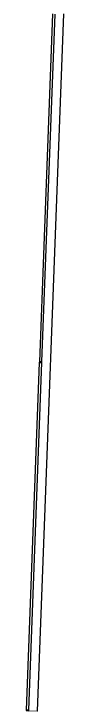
# Model space of a CAD drawing. Header units: millimetres. Extents: x 63654 to 78268, y 6383 to 46224.
# Drawn here: x 63654 to 63950, y 25875 to 31307 of the extents above; entities that cross this region are included whole.
import ezdxf

# ---------------------------------------------------------------- set-up
doc = ezdxf.new("R2010")
doc.units = ezdxf.units.MM
doc.header["$MEASUREMENT"] = 0
doc.layers.add('Q-CASE', color=33, linetype='Continuous', lineweight=13)

msp = doc.modelspace()

# ---------------------------------------------------------------- linework, layer by layer
at = {"layer": 'Q-CASE', "color": 40}
for p, q in [((63740, 25875.2), (63947.1, 31307.2)), ((63743, 25875), (63950.1, 31307.1)), ((63740, 25875.2), (63674.2, 25877.7)), ((63743, 25875), (63740, 25875.2))]:
    msp.add_line(p, q, dxfattribs=at)
at = {"layer": 'Q-CASE', "color": 40, "lineweight": 30}
for p, q in [((63861.2, 31307.5), (63757.9, 28597.5)), ((63777.8, 28596.7), (63881.2, 31306.7)), ((63757.6, 28591.5), (63654.3, 25881.4)), ((63674.3, 25880.7), (63777.6, 28590.7)), ((63757.7, 28594.5), (63757.6, 28591.5)), ((63777.6, 28590.7), (63757.6, 28591.5)), ((63757.6, 28591.5), (63777.6, 28590.7)), ((63757.9, 28597.5), (63757.7, 28594.5)), ((63777.7, 28593.7), (63757.7, 28594.5)), ((63757.7, 28594.5), (63777.7, 28593.7)), ((63757.9, 28597.5), (63777.8, 28596.7)), ((63777.8, 28596.7), (63757.9, 28597.5)), ((63777.6, 28590.7), (63777.7, 28593.7)), ((63777.7, 28593.7), (63777.8, 28596.7)), ((63654.3, 25881.4), (63654.2, 25878.4)), ((63654.2, 25878.4), (63674.2, 25877.7)), ((63654.3, 25881.4), (63674.3, 25880.7)), ((63674.3, 25880.7), (63654.3, 25881.4)), ((63674.2, 25877.7), (63674.3, 25880.7))]:
    msp.add_line(p, q, dxfattribs=at)

doc.saveas('drawing.dxf')
